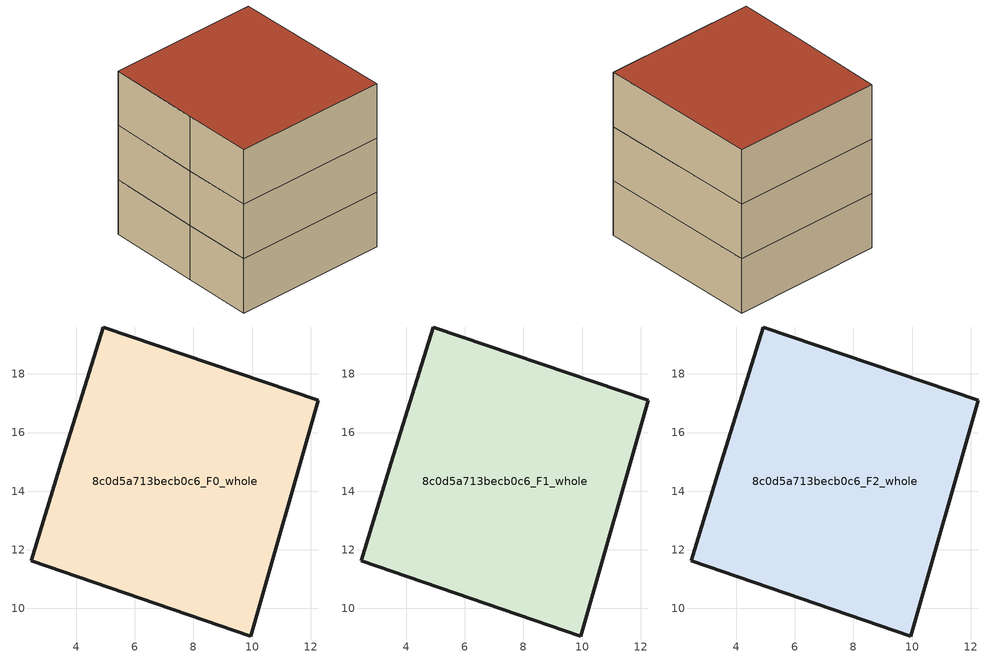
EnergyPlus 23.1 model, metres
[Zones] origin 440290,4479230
8c0d5a713becb0c6_F0_whole
 floor ground (EU_floor_Construction): 12.25,17.1 9.95,9.06 2.48,11.63 3.49,14.99 4.92,19.6 z0
 wall outside (EU_wall_Construction): 2.48,11.63 9.95,9.06 12.25,17.1 4.92,19.6 3.49,14.99 2.48,11.63 z0:3
8c0d5a713becb0c6_F1_whole
 floor to 8c0d5a713becb0c6_F0_whole (EU_floor_Construction): 12.25,17.1 9.95,9.06 2.48,11.63 3.49,14.99 4.92,19.6 z3
 wall outside (EU_wall_Construction): 2.48,11.63 9.95,9.06 12.25,17.1 4.92,19.6 3.49,14.99 2.48,11.63 z3:6
8c0d5a713becb0c6_F2_whole
 floor to 8c0d5a713becb0c6_F1_whole (EU_floor_Construction): 12.25,17.1 9.95,9.06 2.48,11.63 3.49,14.99 4.92,19.6 z6
 wall outside (EU_wall_Construction): 2.48,11.63 9.95,9.06 12.25,17.1 4.92,19.6 3.49,14.99 2.48,11.63 z6:9
 roof outside (EU_roof_Construction): 9.95,9.06 12.25,17.1 4.92,19.6 3.49,14.99 2.48,11.63 z9
[Building]
EU S2 Campaign: North Axis=0; Terrain=City; Solar Distribution=FullExterior
[Site:Location]
Madrid: Latitude=40.5; Longitude=-3.5; Time Zone=1; Elevation=609
[SizingPeriod:WeatherFileDays]
AnnualSizingPeriod: Begin Month=1; Begin Day of Month=1; End Month=12; End Day of Month=31; Day of Week for Start Day=Monday; Use Weather File Daylight Saving Period=No; Use Weather File Rain and Snow Indicators=No
[MATERIAL]
EU_InternalMass_Material: Roughness=MediumRough; Thickness=0.1; Conductivity=1; Density=1800; Specific Heat=900; Thermal Absorptance=0.9; Solar Absorptance=0.7; Visible Absorptance=0.7
[MATERIAL:NOMASS] Roughness=MediumRough; Thermal Absorptance=0.9; Solar Absorptance=0.7; Visible Absorptance=0.7
Name | Thermal Resistance
EU_wall_NoMass | 0.419739
EU_roof_NoMass | 0.352165
EU_floor_NoMass | 0.608284
[CONSTRUCTION]
EU_wall_Construction: EU_wall_NoMass
EU_roof_Construction: EU_roof_NoMass
EU_floor_Construction: EU_floor_NoMass
EU_InternalMass_Construction: EU_InternalMass_Material
[ZONE] Type=1; Multiplier=1; Ceiling Height=autocalculate; Volume=196.148; Floor Area=autocalculate; Part of Total Floor Area=Yes
8c0d5a713becb0c6_F0_whole; 8c0d5a713becb0c6_F1_whole; 8c0d5a713becb0c6_F2_whole
[INTERNALMASS] Construction=EU_InternalMass_Construction; Surface Area=65.3826
Name | Zone or ZoneList
8c0d5a713becb0c6_F0_whole_EU_InternalMass | 8c0d5a713becb0c6_F0_whole
8c0d5a713becb0c6_F1_whole_EU_InternalMass | 8c0d5a713becb0c6_F1_whole
8c0d5a713becb0c6_F2_whole_EU_InternalMass | 8c0d5a713becb0c6_F2_whole
[OTHEREQUIPMENT] Fuel Type=Electricity; Design Level Calculation Method=Watts/Area; Power per Zone Floor Area=1; Fraction Latent=0; Fraction Radiant=0; Fraction Lost=0; Carbon Dioxide Generation Rate=0; EndUse Subcategory=EU_Step8_InternalGains
Name | Zone or ZoneList or Space or SpaceList | Schedule
EU_Step8_InternalGain_8c0d5a713becb0c6_F0_whole_f000 | 8c0d5a713becb0c6_F0_whole | EU_Step8_GainSchedule_8c0d5a713becb0c6_F0_whole_f000
EU_Step8_InternalGain_8c0d5a713becb0c6_F1_whole_f000 | 8c0d5a713becb0c6_F1_whole | EU_Step8_GainSchedule_8c0d5a713becb0c6_F1_whole_f000
EU_Step8_InternalGain_8c0d5a713becb0c6_F2_whole_f000 | 8c0d5a713becb0c6_F2_whole | EU_Step8_GainSchedule_8c0d5a713becb0c6_F2_whole_f000
[ZONEVENTILATION:DESIGNFLOWRATE] Schedule=EU_AlwaysOn; Design Flow Rate Calculation Method=AirChanges/Hour; Air Changes per Hour=0.703302; Ventilation Type=Natural; Fan Pressure Rise=0; Fan Total Efficiency=1; Constant Term Coefficient=1; Temperature Term Coefficient=0; Velocity Term Coefficient=0; Velocity Squared Term Coefficient=0; Minimum Indoor Temperature=-100; Maximum Indoor Temperature=100; Delta Temperature=-100; Minimum Outdoor Temperature=-100; Maximum Outdoor Temperature=100; Maximum Wind Speed=40
Name | Zone or ZoneList or Space or SpaceList
EU_ConstantAir_8c0d5a713becb0c6_F0_whole | 8c0d5a713becb0c6_F0_whole
EU_ConstantAir_8c0d5a713becb0c6_F1_whole | 8c0d5a713becb0c6_F1_whole
EU_ConstantAir_8c0d5a713becb0c6_F2_whole | 8c0d5a713becb0c6_F2_whole
[HVACTEMPLATE:THERMOSTAT] Constant Heating Setpoint=20; Constant Cooling Setpoint=50
EU_HeatOnly_8c0d5a713becb0c6_F0_whole; EU_HeatOnly_8c0d5a713becb0c6_F1_whole; EU_HeatOnly_8c0d5a713becb0c6_F2_whole
[HVACTEMPLATE:ZONE:IDEALLOADSAIRSYSTEM] System Availability Schedule=EU_AlwaysOn; Maximum Heating Supply Air Temperature=50; Minimum Cooling Supply Air Temperature=13; Maximum Heating Supply Air Humidity Ratio=0.0156; Minimum Cooling Supply Air Humidity Ratio=0.0077; Heating Limit=NoLimit; Cooling Limit=NoLimit; Heating Availability Schedule=EU_AlwaysOn; Cooling Availability Schedule=EU_CoolingOff; Dehumidification Control Type=ConstantSensibleHeatRatio; Cooling Sensible Heat Ratio=0.7; Dehumidification Setpoint=60; Humidification Control Type=None; Humidification Setpoint=30; Outdoor Air Method=None; Outdoor Air Flow Rate per Person=0.00944; Outdoor Air Flow Rate per Zone Floor Area=0; Outdoor Air Flow Rate per Zone=0; Demand Controlled Ventilation Type=None; Outdoor Air Economizer Type=NoEconomizer; Heat Recovery Type=None; Sensible Heat Recovery Effectiveness=0.7; Latent Heat Recovery Effectiveness=0.65
Name | Template Thermostat
8c0d5a713becb0c6_F0_whole | EU_HeatOnly_8c0d5a713becb0c6_F0_whole
8c0d5a713becb0c6_F1_whole | EU_HeatOnly_8c0d5a713becb0c6_F1_whole
8c0d5a713becb0c6_F2_whole | EU_HeatOnly_8c0d5a713becb0c6_F2_whole
[SIZING:ZONE] Zone Cooling Design Supply Air Temperature Input Method=SupplyAirTemperature; Zone Cooling Design Supply Air Temperature=13; Zone Heating Design Supply Air Temperature Input Method=SupplyAirTemperature; Zone Heating Design Supply Air Temperature=50; Zone Cooling Design Supply Air Humidity Ratio=0.008; Zone Heating Design Supply Air Humidity Ratio=0.008; Cooling Design Air Flow Method=DesignDay; Cooling Design Air Flow Rate=0; Cooling Minimum Air Flow per Zone Floor Area=0.000762; Cooling Minimum Air Flow=0; Cooling Minimum Air Flow Fraction=0.2; Heating Design Air Flow Method=DesignDay; Heating Design Air Flow Rate=0; Heating Maximum Air Flow per Zone Floor Area=0.002032; Heating Maximum Air Flow=0.141576; Heating Maximum Air Flow Fraction=0.3; Account for Dedicated Outdoor Air System=No; Dedicated Outdoor Air System Control Strategy=NeutralSupplyAir; Dedicated Outdoor Air Low Setpoint Temperature for Design=autosize; Dedicated Outdoor Air High Setpoint Temperature for Design=autosize; Zone Load Sizing Method=Sensible Load Only No Latent Load; Zone Latent Cooling Design Supply Air Humidity Ratio Input Method=HumidityRatioDifference; Zone Cooling Design Supply Air Humidity Ratio Difference=0.005; Zone Latent Heating Design Supply Air Humidity Ratio Input Method=HumidityRatioDifference; Zone Humidification Design Supply Air Humidity Ratio Difference=0.005
8c0d5a713becb0c6_F0_whole; 8c0d5a713becb0c6_F1_whole; 8c0d5a713becb0c6_F2_whole
[SCHEDULE:CONSTANT]
Name | Hourly Value
EU_AlwaysOn | 1
EU_CoolingOff | 0
[SCHEDULE:FILE] Column Number=1; Rows to Skip at Top=0; Number of Hours of Data=8760; Column Separator=Comma; Interpolate to Timestep=No; Minutes per Item=60; Adjust Schedule for Daylight Savings=Yes
Name | File
EU_Step8_GainSchedule_8c0d5a713becb0c6_F0_whole_f000 | C:\Users\o_iseri\Desktop\OpenUBEM\openubem\outputs\eu_evidence\EU-11\ES-MAD-BERRUGUETE\idfs\8c0d5a713becb0c6\8c0d5a713becb0c6_F0_whole_f000_gain.csv
EU_Step8_GainSchedule_8c0d5a713becb0c6_F1_whole_f000 | C:\Users\o_iseri\Desktop\OpenUBEM\openubem\outputs\eu_evidence\EU-11\ES-MAD-BERRUGUETE\idfs\8c0d5a713becb0c6\8c0d5a713becb0c6_F1_whole_f000_gain.csv
EU_Step8_GainSchedule_8c0d5a713becb0c6_F2_whole_f000 | C:\Users\o_iseri\Desktop\OpenUBEM\openubem\outputs\eu_evidence\EU-11\ES-MAD-BERRUGUETE\idfs\8c0d5a713becb0c6\8c0d5a713becb0c6_F2_whole_f000_gain.csv
